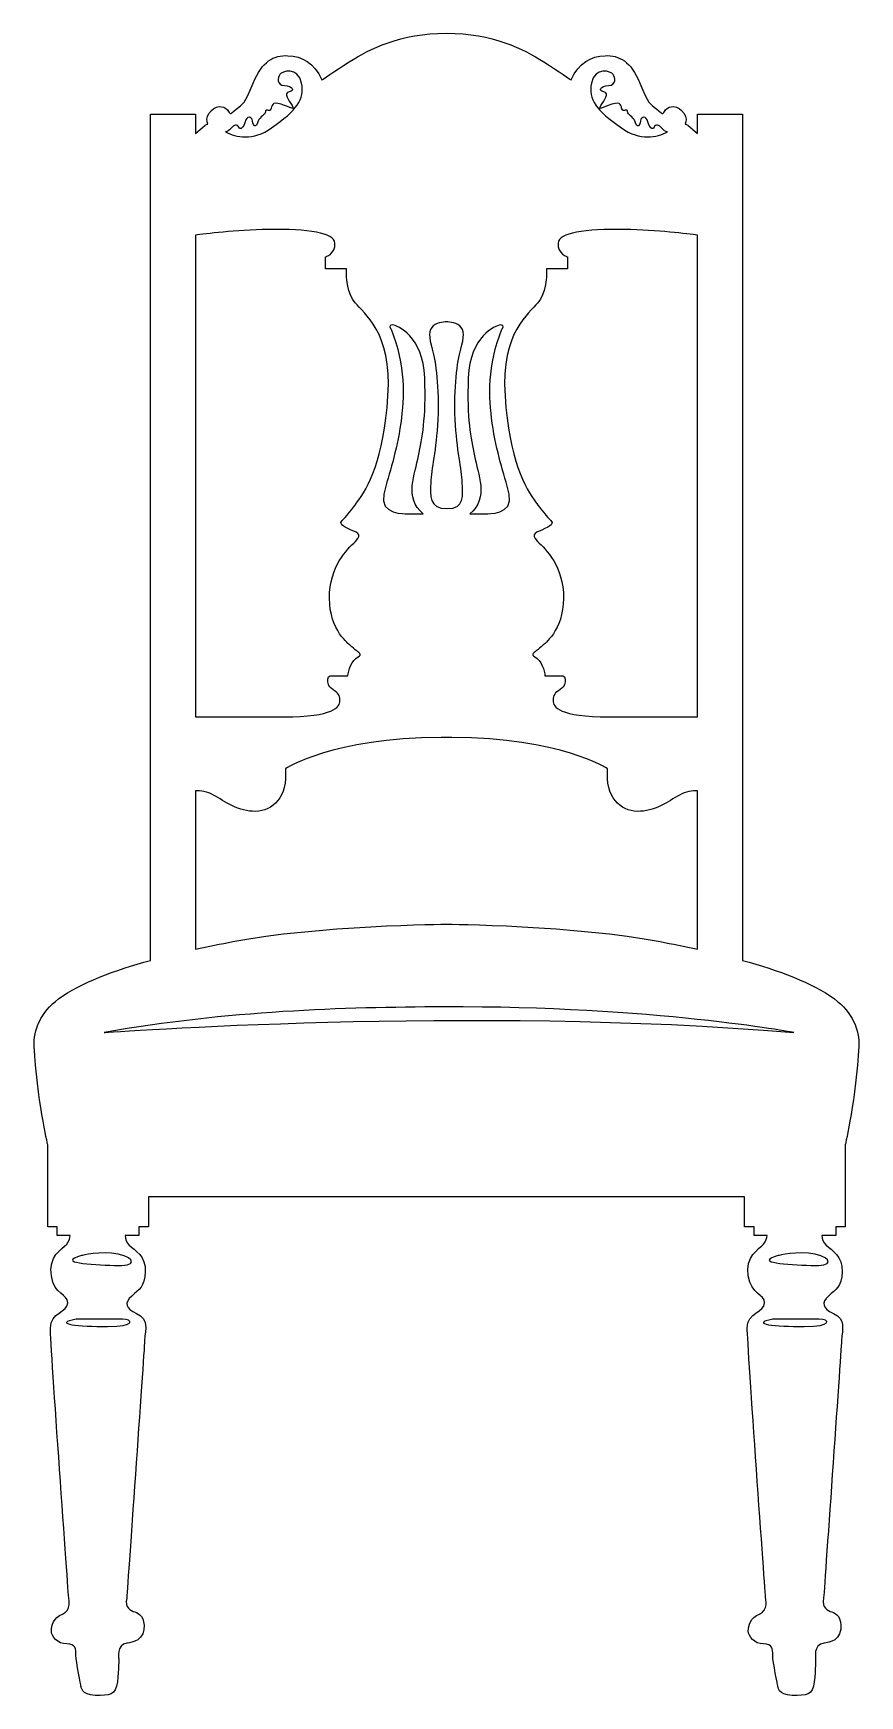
# Model space of a CAD drawing. Header units: centimetres. Extents: x -2.2 to 2.2, y -4.42 to 4.42.
import ezdxf

# ---------------------------------------------------------------- set-up
doc = ezdxf.new("R2010")
doc.units = ezdxf.units.CM
doc.header["$MEASUREMENT"] = 0
doc.layers.add('Layer 1', color=7, linetype='Continuous')

msp = doc.modelspace()

# ---------------------------------------------------------------- linework, layer by layer
at = {"layer": 'Layer 1', "color": 9}
for points, knots in [([(2.06383, -0.71551), (1.94598, -0.62952), (1.76509, -0.5629), (1.57512, -0.51054), (1.57512, -0.51054), (1.57512, -0.51054), (1.57512, 3.98838), (1.57512, 3.98838), (1.57512, 3.98838), (1.57512, 3.98838), (1.33612, 3.98838), (1.33612, 3.98838), (1.33612, 3.98838), (1.33612, 3.98838), (1.33612, 3.88541), (1.33612, 3.88541), (1.33612, 3.88541), (1.33612, 3.88541), (1.2854, 3.92875), (1.2854, 3.92875), (1.2854, 3.92875), (1.2854, 3.92875), (1.27955, 3.93383), (1.26934, 3.93615), (1.26934, 3.93615), (1.27659, 3.95184), (1.27741, 3.97076), (1.26373, 3.99161), (1.26373, 3.99161), (1.23108, 4.0413), (1.18404, 4.03476), (1.16591, 4.01153), (1.16591, 4.01153), (1.14779, 3.98836), (1.15866, 3.98171), (1.11882, 4.01487), (1.11882, 4.01487), (1.07908, 4.04797), (1.07535, 4.03807), (1.02825, 4.15398), (1.02825, 4.15398), (0.98126, 4.2699), (0.91967, 4.30305), (0.84365, 4.29972), (0.84365, 4.29972), (0.76756, 4.29638), (0.70601, 4.26331), (0.66257, 4.17057), (0.66257, 4.17057), (0.66257, 4.17057), (0.60047, 4.21415), (0.51774, 4.26662), (0.51774, 4.26662), (0.40823, 4.33607), (0.24757, 4.41902), (0, 4.41902), (0, 4.41902), (-0.24754, 4.41902), (-0.40823, 4.33607), (-0.51782, 4.26664), (-0.51782, 4.26664), (-0.60052, 4.2142), (-0.6626, 4.1706), (-0.6626, 4.1706), (-0.6626, 4.1706), (-0.70609, 4.26334), (-0.76761, 4.29641), (-0.84365, 4.29974), (-0.84365, 4.29974), (-0.91974, 4.30308), (-0.98126, 4.26993), (-1.0283, 4.15401), (-1.0283, 4.15401), (-1.07535, 4.0381), (-1.07908, 4.04799), (-1.11887, 4.01489), (-1.11887, 4.01489), (-1.15866, 3.98174), (-1.14779, 3.98838), (-1.16591, 4.01156), (-1.16591, 4.01156), (-1.18404, 4.03476), (-1.23108, 4.04133), (-1.26373, 3.99164), (-1.26373, 3.99164), (-1.27741, 3.97079), (-1.27659, 3.9519), (-1.26934, 3.93618), (-1.26934, 3.93618), (-1.27958, 3.93385), (-1.28545, 3.92877), (-1.28545, 3.92877), (-1.28545, 3.92877), (-1.28545, 3.92877), (-1.33612, 3.88551), (-1.33612, 3.88551), (-1.33612, 3.88551), (-1.33612, 3.88551), (-1.33612, 3.98838), (-1.33612, 3.98838), (-1.33612, 3.98838), (-1.33612, 3.98838), (-1.57509, 3.98838), (-1.57509, 3.98838), (-1.57509, 3.98838), (-1.57509, 3.98838), (-1.57509, -0.51057), (-1.57509, -0.51057), (-1.57509, -0.51057), (-1.76501, -0.56293), (-1.94596, -0.62952), (-2.06386, -0.71554), (-2.06386, -0.71554), (-2.1585, -0.78457), (-2.19877, -0.8831), (-2.19422, -0.96734), (-2.19422, -0.96734), (-2.17974, -1.23896), (-2.12177, -1.49079), (-2.12177, -1.49079), (-2.12177, -1.49079), (-2.12177, -1.49079), (-2.12177, -1.92797), (-2.12177, -1.92797), (-2.12177, -1.92797), (-2.12177, -1.92797), (-2.07111, -1.92797), (-2.07111, -1.92797), (-2.07111, -1.92797), (-2.07111, -1.92797), (-2.07111, -1.97435), (-2.07111, -1.97435), (-2.07111, -1.97435), (-2.07111, -1.97435), (-2.0025, -1.97435), (-2.0025, -1.97435), (-2.0025, -1.97435), (-2.00292, -1.98697), (-2.00679, -2.00358), (-2.02083, -2.01904), (-2.02083, -2.01904), (-2.04795, -2.04883), (-2.11849, -2.08365), (-2.10222, -2.18797), (-2.10222, -2.18797), (-2.08595, -2.29235), (-2.0153, -2.2824), (-2.0153, -2.33209), (-2.0153, -2.33209), (-2.0153, -2.38173), (-2.10767, -2.38173), (-2.10767, -2.46629), (-2.10767, -2.46629), (-2.10767, -2.55066), (-2.00991, -3.90223), (-2.00991, -3.90223), (-2.00991, -3.90223), (-2.00991, -3.90223), (-1.99364, -3.96679), (-2.0425, -3.98669), (-2.0425, -3.98669), (-2.09135, -4.00656), (-2.10222, -4.04635), (-2.10222, -4.07612), (-2.10222, -4.07612), (-2.10222, -4.10594), (-2.06965, -4.14576), (-2.02083, -4.14576), (-2.02083, -4.14576), (-1.97191, -4.14576), (-1.97191, -4.17057), (-1.97191, -4.20537), (-1.97191, -4.20537), (-1.97191, -4.24013), (-1.94474, -4.36928), (-1.94474, -4.36928), (-1.94474, -4.36928), (-1.94474, -4.36928), (-1.94474, -4.41896), (-1.8687, -4.41896), (-1.8687, -4.41896), (-1.79266, -4.41896), (-1.75906, -4.42095), (-1.75107, -4.34615), (-1.75107, -4.34615), (-1.74376, -4.27823), (-1.74376, -4.2236), (-1.74376, -4.2236), (-1.74376, -4.2236), (-1.74376, -4.2236), (-1.75824, -4.15068), (-1.70027, -4.14078), (-1.70027, -4.14078), (-1.70027, -4.14078), (-1.61819, -4.14044), (-1.60978, -4.06786), (-1.60978, -4.06786), (-1.60258, -4.00489), (-1.63621, -3.98171), (-1.65798, -3.97507), (-1.65798, -3.97507), (-1.67971, -3.96849), (-1.7123, -3.95526), (-1.70148, -3.90221), (-1.70148, -3.90221), (-1.70148, -3.90221), (-1.60978, -2.60371), (-1.60621, -2.5341), (-1.60621, -2.5341), (-1.60255, -2.46454), (-1.58089, -2.42149), (-1.64962, -2.38837), (-1.64962, -2.38837), (-1.70849, -2.36003), (-1.71474, -2.33204), (-1.675, -2.29558), (-1.675, -2.29558), (-1.63515, -2.25912), (-1.60621, -2.24925), (-1.60258, -2.16643), (-1.60258, -2.16643), (-1.59893, -2.08357), (-1.6569, -2.05372), (-1.68947, -2.02396), (-1.68947, -2.02396), (-1.704, -2.01067), (-1.70892, -1.99152), (-1.71024, -1.97427), (-1.71024, -1.97427), (-1.71024, -1.97427), (-1.63663, -1.97427), (-1.63663, -1.97427), (-1.63663, -1.97427), (-1.63663, -1.97427), (-1.63663, -1.92789), (-1.63663, -1.92789), (-1.63663, -1.92789), (-1.63663, -1.92789), (-1.58597, -1.92789), (-1.58597, -1.92789), (-1.58597, -1.92789), (-1.58597, -1.92789), (-1.58597, -1.76887), (-1.58597, -1.76887), (-1.58597, -1.76887), (-1.58597, -1.76887), (1.58594, -1.76887), (1.58594, -1.76887), (1.58594, -1.76887), (1.58594, -1.76887), (1.58594, -1.92789), (1.58594, -1.92789), (1.58594, -1.92789), (1.58594, -1.92789), (1.63666, -1.92789), (1.63666, -1.92789), (1.63666, -1.92789), (1.63666, -1.92789), (1.63666, -1.97427), (1.63666, -1.97427), (1.63666, -1.97427), (1.63666, -1.97427), (1.70535, -1.97427), (1.70535, -1.97427), (1.70535, -1.97427), (1.70492, -1.98689), (1.70109, -2.0035), (1.68706, -2.01896), (1.68706, -2.01896), (1.65986, -2.04875), (1.58925, -2.08357), (1.60557, -2.18789), (1.60557, -2.18789), (1.62182, -2.29227), (1.69246, -2.28232), (1.69246, -2.33201), (1.69246, -2.33201), (1.69246, -2.38165), (1.60015, -2.38165), (1.60015, -2.46621), (1.60015, -2.46621), (1.60015, -2.55058), (1.69786, -3.90215), (1.69786, -3.90215), (1.69786, -3.90215), (1.69786, -3.90215), (1.71418, -3.96671), (1.66526, -3.98661), (1.66526, -3.98661), (1.61642, -4.00648), (1.60554, -4.04627), (1.60554, -4.07604), (1.60554, -4.07604), (1.60554, -4.10586), (1.63814, -4.14568), (1.68704, -4.14568), (1.68704, -4.14568), (1.73596, -4.14568), (1.73596, -4.17049), (1.73596, -4.20529), (1.73596, -4.20529), (1.73596, -4.24005), (1.76308, -4.3692), (1.76308, -4.3692), (1.76308, -4.3692), (1.76308, -4.3692), (1.76308, -4.41889), (1.83907, -4.41889), (1.83907, -4.41889), (1.91513, -4.41889), (1.94882, -4.42087), (1.95675, -4.34607), (1.95675, -4.34607), (1.964, -4.27815), (1.964, -4.22352), (1.964, -4.22352), (1.964, -4.22352), (1.964, -4.22352), (1.94956, -4.1506), (2.00747, -4.1407), (2.00747, -4.1407), (2.00747, -4.1407), (2.0896, -4.14036), (2.09799, -4.06778), (2.09799, -4.06778), (2.10526, -4.00481), (2.07161, -3.98164), (2.04981, -3.97499), (2.04981, -3.97499), (2.02814, -3.96841), (1.99543, -3.95518), (2.00641, -3.90213), (2.00641, -3.90213), (2.00641, -3.90213), (2.09799, -2.60363), (2.10164, -2.53402), (2.10164, -2.53402), (2.10526, -2.46446), (2.12696, -2.42141), (2.05814, -2.38829), (2.05814, -2.38829), (1.99938, -2.35995), (1.99303, -2.33196), (2.03285, -2.2955), (2.03285, -2.2955), (2.07267, -2.25904), (2.10164, -2.24917), (2.10524, -2.16636), (2.10524, -2.16636), (2.10889, -2.08349), (2.05092, -2.05364), (2.01837, -2.02388), (2.01837, -2.02388), (2.0038, -2.0106), (1.99887, -1.99144), (1.99752, -1.97419), (1.99752, -1.97419), (1.99752, -1.97419), (2.07113, -1.97419), (2.07113, -1.97419), (2.07113, -1.97419), (2.07113, -1.97419), (2.07113, -1.92781), (2.07113, -1.92781), (2.07113, -1.92781), (2.07113, -1.92781), (2.1218, -1.92781), (2.1218, -1.92781), (2.1218, -1.92781), (2.1218, -1.92781), (2.1218, -1.49064), (2.1218, -1.49064), (2.1218, -1.49064), (2.1218, -1.49064), (2.17974, -1.23878), (2.19424, -0.96718), (2.19424, -0.96718), (2.19879, -0.88307), (2.15847, -0.78454), (2.06383, -0.71551)], [0, 0, 0, 0, 0.0104167, 0.0104167, 0.0104167, 0.0104167, 0.0208333, 0.0208333, 0.0208333, 0.0208333, 0.03125, 0.03125, 0.03125, 0.03125, 0.0416667, 0.0416667, 0.0416667, 0.0416667, 0.0520833, 0.0520833, 0.0520833, 0.0520833, 0.0625, 0.0625, 0.0625, 0.0625, 0.0729167, 0.0729167, 0.0729167, 0.0729167, 0.0833333, 0.0833333, 0.0833333, 0.0833333, 0.09375, 0.09375, 0.09375, 0.09375, 0.1041667, 0.1041667, 0.1041667, 0.1041667, 0.1145833, 0.1145833, 0.1145833, 0.1145833, 0.125, 0.125, 0.125, 0.125, 0.1354167, 0.1354167, 0.1354167, 0.1354167, 0.1458333, 0.1458333, 0.1458333, 0.1458333, 0.15625, 0.15625, 0.15625, 0.15625, 0.1666667, 0.1666667, 0.1666667, 0.1666667, 0.1770833, 0.1770833, 0.1770833, 0.1770833, 0.1875, 0.1875, 0.1875, 0.1875, 0.1979167, 0.1979167, 0.1979167, 0.1979167, 0.2083333, 0.2083333, 0.2083333, 0.2083333, 0.21875, 0.21875, 0.21875, 0.21875, 0.2291667, 0.2291667, 0.2291667, 0.2291667, 0.2395833, 0.2395833, 0.2395833, 0.2395833, 0.25, 0.25, 0.25, 0.25, 0.2604167, 0.2604167, 0.2604167, 0.2604167, 0.2708333, 0.2708333, 0.2708333, 0.2708333, 0.28125, 0.28125, 0.28125, 0.28125, 0.2916667, 0.2916667, 0.2916667, 0.2916667, 0.3020833, 0.3020833, 0.3020833, 0.3020833, 0.3125, 0.3125, 0.3125, 0.3125, 0.3229167, 0.3229167, 0.3229167, 0.3229167, 0.3333333, 0.3333333, 0.3333333, 0.3333333, 0.34375, 0.34375, 0.34375, 0.34375, 0.3541667, 0.3541667, 0.3541667, 0.3541667, 0.3645833, 0.3645833, 0.3645833, 0.3645833, 0.375, 0.375, 0.375, 0.375, 0.3854167, 0.3854167, 0.3854167, 0.3854167, 0.3958333, 0.3958333, 0.3958333, 0.3958333, 0.40625, 0.40625, 0.40625, 0.40625, 0.4166667, 0.4166667, 0.4166667, 0.4166667, 0.4270833, 0.4270833, 0.4270833, 0.4270833, 0.4375, 0.4375, 0.4375, 0.4375, 0.4479167, 0.4479167, 0.4479167, 0.4479167, 0.4583333, 0.4583333, 0.4583333, 0.4583333, 0.46875, 0.46875, 0.46875, 0.46875, 0.4791667, 0.4791667, 0.4791667, 0.4791667, 0.4895833, 0.4895833, 0.4895833, 0.4895833, 0.5, 0.5, 0.5, 0.5, 0.5104167, 0.5104167, 0.5104167, 0.5104167, 0.5208333, 0.5208333, 0.5208333, 0.5208333, 0.53125, 0.53125, 0.53125, 0.53125, 0.5416667, 0.5416667, 0.5416667, 0.5416667, 0.5520833, 0.5520833, 0.5520833, 0.5520833, 0.5625, 0.5625, 0.5625, 0.5625, 0.5729167, 0.5729167, 0.5729167, 0.5729167, 0.5833333, 0.5833333, 0.5833333, 0.5833333, 0.59375, 0.59375, 0.59375, 0.59375, 0.6041667, 0.6041667, 0.6041667, 0.6041667, 0.6145833, 0.6145833, 0.6145833, 0.6145833, 0.625, 0.625, 0.625, 0.625, 0.6354167, 0.6354167, 0.6354167, 0.6354167, 0.6458333, 0.6458333, 0.6458333, 0.6458333, 0.65625, 0.65625, 0.65625, 0.65625, 0.6666667, 0.6666667, 0.6666667, 0.6666667, 0.6770833, 0.6770833, 0.6770833, 0.6770833, 0.6875, 0.6875, 0.6875, 0.6875, 0.6979167, 0.6979167, 0.6979167, 0.6979167, 0.7083333, 0.7083333, 0.7083333, 0.7083333, 0.71875, 0.71875, 0.71875, 0.71875, 0.7291667, 0.7291667, 0.7291667, 0.7291667, 0.7395833, 0.7395833, 0.7395833, 0.7395833, 0.75, 0.75, 0.75, 0.75, 0.7604167, 0.7604167, 0.7604167, 0.7604167, 0.7708333, 0.7708333, 0.7708333, 0.7708333, 0.78125, 0.78125, 0.78125, 0.78125, 0.7916667, 0.7916667, 0.7916667, 0.7916667, 0.8020833, 0.8020833, 0.8020833, 0.8020833, 0.8125, 0.8125, 0.8125, 0.8125, 0.8229167, 0.8229167, 0.8229167, 0.8229167, 0.8333333, 0.8333333, 0.8333333, 0.8333333, 0.84375, 0.84375, 0.84375, 0.84375, 0.8541667, 0.8541667, 0.8541667, 0.8541667, 0.8645833, 0.8645833, 0.8645833, 0.8645833, 0.875, 0.875, 0.875, 0.875, 0.8854167, 0.8854167, 0.8854167, 0.8854167, 0.8958333, 0.8958333, 0.8958333, 0.8958333, 0.90625, 0.90625, 0.90625, 0.90625, 0.9166667, 0.9166667, 0.9166667, 0.9166667, 0.9270833, 0.9270833, 0.9270833, 0.9270833, 0.9375, 0.9375, 0.9375, 0.9375, 0.9479167, 0.9479167, 0.9479167, 0.9479167, 0.9583333, 0.9583333, 0.9583333, 0.9583333, 0.96875, 0.96875, 0.96875, 0.96875, 0.9791667, 0.9791667, 0.9791667, 0.9791667, 1, 1, 1, 1]), ([(-1.14782, 3.91218), (-1.12974, 3.93536), (-1.11162, 3.93536), (-1.10437, 3.91882), (-1.10437, 3.91882), (-1.09712, 3.90226), (-1.0791, 3.91882), (-1.07177, 3.94864), (-1.07177, 3.94864), (-1.06452, 3.97846), (-1.03558, 3.98174), (-1.03198, 3.95198), (-1.03198, 3.95198), (-1.02833, 3.9221), (-1.01386, 3.91552), (-1.00304, 3.94864), (-1.00304, 3.94864), (-0.99206, 3.98174), (-0.96319, 3.98174), (-0.96319, 4.00166), (-0.96319, 4.00166), (-0.96319, 4.02153), (-0.94141, 3.99833), (-0.93419, 4.01489), (-0.93419, 4.01489), (-0.92694, 4.03146), (-0.93419, 4.05794), (-0.87987, 4.04133), (-0.87987, 4.04133), (-0.82555, 4.02484), (-0.80388, 4.005), (-0.82185, 4.03476), (-0.82185, 4.03476), (-0.84008, 4.06453), (-0.869, 4.10099), (-0.83643, 4.10763), (-0.83643, 4.10763), (-0.80388, 4.11422), (-0.81836, 4.1374), (-0.86175, 4.14078), (-0.86175, 4.14078), (-0.90522, 4.14404), (-0.898, 4.18383), (-0.88709, 4.20034), (-0.88709, 4.20034), (-0.87622, 4.21693), (-0.78933, 4.24344), (-0.77121, 4.15401), (-0.77121, 4.15401), (-0.75314, 4.06453), (-0.79658, 4.01153), (-0.93059, 3.91549), (-0.93059, 3.91549), (-1.03018, 3.84408), (-1.11972, 3.86609), (-1.17557, 3.8943), (-1.17557, 3.8943), (-1.16525, 3.89697), (-1.1557, 3.9021), (-1.14782, 3.91218)], [0, 0, 0, 0, 0.0625, 0.0625, 0.0625, 0.0625, 0.125, 0.125, 0.125, 0.125, 0.1875, 0.1875, 0.1875, 0.1875, 0.25, 0.25, 0.25, 0.25, 0.3125, 0.3125, 0.3125, 0.3125, 0.375, 0.375, 0.375, 0.375, 0.4375, 0.4375, 0.4375, 0.4375, 0.5, 0.5, 0.5, 0.5, 0.5625, 0.5625, 0.5625, 0.5625, 0.625, 0.625, 0.625, 0.625, 0.6875, 0.6875, 0.6875, 0.6875, 0.75, 0.75, 0.75, 0.75, 0.8125, 0.8125, 0.8125, 0.8125, 0.875, 0.875, 0.875, 0.875, 1, 1, 1, 1]), ([(0.77121, 4.15404), (0.78933, 4.24347), (0.87625, 4.21696), (0.8871, 4.20037), (0.8871, 4.20037), (0.898, 4.18383), (0.90522, 4.14404), (0.86175, 4.14081), (0.86175, 4.14081), (0.81836, 4.13742), (0.80388, 4.11424), (0.83643, 4.10766), (0.83643, 4.10766), (0.869, 4.10102), (0.84003, 4.06456), (0.82185, 4.03479), (0.82185, 4.03479), (0.80388, 4.00502), (0.8255, 4.02487), (0.87982, 4.04135), (0.87982, 4.04135), (0.93414, 4.05797), (0.92691, 4.03151), (0.93414, 4.01492), (0.93414, 4.01492), (0.94139, 3.99833), (0.96316, 4.02156), (0.96316, 4.00169), (0.96316, 4.00169), (0.96316, 3.98177), (0.99203, 3.98177), (1.00301, 3.94867), (1.00301, 3.94867), (1.0138, 3.91557), (1.02822, 3.92216), (1.03188, 3.952), (1.03188, 3.952), (1.03553, 3.98177), (1.06447, 3.97846), (1.07172, 3.94867), (1.07172, 3.94867), (1.07902, 3.91885), (1.09704, 3.90229), (1.10429, 3.91885), (1.10429, 3.91885), (1.11154, 3.93539), (1.12967, 3.93539), (1.14774, 3.91221), (1.14774, 3.91221), (1.15565, 3.90213), (1.16517, 3.897), (1.17552, 3.89438), (1.17552, 3.89438), (1.11966, 3.86617), (1.0301, 3.84416), (0.93054, 3.91557), (0.93054, 3.91557), (0.79658, 4.01156), (0.75308, 4.06456), (0.77121, 4.15404)], [0, 0, 0, 0, 0.0625, 0.0625, 0.0625, 0.0625, 0.125, 0.125, 0.125, 0.125, 0.1875, 0.1875, 0.1875, 0.1875, 0.25, 0.25, 0.25, 0.25, 0.3125, 0.3125, 0.3125, 0.3125, 0.375, 0.375, 0.375, 0.375, 0.4375, 0.4375, 0.4375, 0.4375, 0.5, 0.5, 0.5, 0.5, 0.5625, 0.5625, 0.5625, 0.5625, 0.625, 0.625, 0.625, 0.625, 0.6875, 0.6875, 0.6875, 0.6875, 0.75, 0.75, 0.75, 0.75, 0.8125, 0.8125, 0.8125, 0.8125, 0.875, 0.875, 0.875, 0.875, 1, 1, 1, 1]), ([(-0.94866, 3.37555), (-0.73507, 3.37881), (-0.59751, 3.35899), (-0.59386, 3.30264), (-0.59386, 3.30264), (-0.59021, 3.24636), (-0.64452, 3.22974), (-0.64452, 3.22974), (-0.64452, 3.22974), (-0.64452, 3.22974), (-0.64452, 3.16682), (-0.64452, 3.16682), (-0.64452, 3.16682), (-0.64452, 3.16682), (-0.53224, 3.16682), (-0.53224, 3.16682), (-0.53224, 3.16682), (-0.53224, 3.16682), (-0.53224, 3.12378), (-0.53224, 3.12378), (-0.53224, 3.12378), (-0.53224, 3.12378), (-0.52869, 3.03763), (-0.48522, 2.98469), (-0.48522, 2.98469), (-0.44172, 2.93166), (-0.28964, 2.83226), (-0.31136, 2.49108), (-0.31136, 2.49108), (-0.33314, 2.14985), (-0.41637, 2.00406), (-0.47797, 1.9213), (-0.47797, 1.9213), (-0.47797, 1.9213), (-0.52893, 1.85267), (-0.54872, 1.83457), (-0.54872, 1.83457), (-0.56848, 1.81647), (-0.56848, 1.80753), (-0.52406, 1.78493), (-0.52406, 1.78493), (-0.47972, 1.76239), (-0.44019, 1.76239), (-0.48464, 1.71725), (-0.48464, 1.71725), (-0.52893, 1.67211), (-0.62272, 1.58631), (-0.62272, 1.41478), (-0.62272, 1.41478), (-0.62272, 1.24328), (-0.51419, 1.16657), (-0.51419, 1.16657), (-0.51419, 1.16657), (-0.51419, 1.16657), (-0.4967, 1.14951), (-0.48519, 1.14112), (-0.48519, 1.14112), (-0.46485, 1.12638), (-0.44767, 1.11498), (-0.46974, 1.10339), (-0.46974, 1.10339), (-0.50435, 1.0854), (-0.52406, 1.02907), (-0.52406, 1.00203), (-0.52406, 1.00203), (-0.52406, 1.00203), (-0.60476, 1.00203), (-0.60476, 1.00203), (-0.60476, 1.00203), (-0.60476, 1.00203), (-0.63182, 1.00692), (-0.63182, 0.98462), (-0.63182, 0.98462), (-0.63182, 0.96226), (-0.63182, 0.94985), (-0.60476, 0.92998), (-0.60476, 0.92998), (-0.57759, 0.91011), (-0.56666, 0.90265), (-0.56666, 0.87032), (-0.56666, 0.87032), (-0.56666, 0.83804), (-0.59931, 0.78343), (-0.86535, 0.78343), (-0.86535, 0.78343), (-1.06519, 0.78343), (-1.25423, 0.78343), (-1.33612, 0.78343), (-1.33612, 0.78343), (-1.33612, 0.78343), (-1.33612, 3.34507), (-1.33612, 3.34507), (-1.33612, 3.34507), (-1.28373, 3.3524), (-1.12355, 3.3728), (-0.94866, 3.37555)], [0, 0, 0, 0, 0.04, 0.04, 0.04, 0.04, 0.08, 0.08, 0.08, 0.08, 0.12, 0.12, 0.12, 0.12, 0.16, 0.16, 0.16, 0.16, 0.2, 0.2, 0.2, 0.2, 0.24, 0.24, 0.24, 0.24, 0.28, 0.28, 0.28, 0.28, 0.32, 0.32, 0.32, 0.32, 0.36, 0.36, 0.36, 0.36, 0.4, 0.4, 0.4, 0.4, 0.44, 0.44, 0.44, 0.44, 0.48, 0.48, 0.48, 0.48, 0.52, 0.52, 0.52, 0.52, 0.56, 0.56, 0.56, 0.56, 0.6, 0.6, 0.6, 0.6, 0.64, 0.64, 0.64, 0.64, 0.68, 0.68, 0.68, 0.68, 0.72, 0.72, 0.72, 0.72, 0.76, 0.76, 0.76, 0.76, 0.8, 0.8, 0.8, 0.8, 0.84, 0.84, 0.84, 0.84, 0.88, 0.88, 0.88, 0.88, 0.92, 0.92, 0.92, 0.92, 1, 1, 1, 1]), ([(0.94866, 3.37555), (1.12353, 3.3728), (1.28373, 3.35238), (1.33615, 3.34507), (1.33615, 3.34507), (1.33615, 3.34507), (1.33615, 0.78348), (1.33615, 0.78348), (1.33615, 0.78348), (1.25428, 0.78348), (1.06521, 0.78348), (0.8654, 0.78348), (0.8654, 0.78348), (0.59933, 0.78348), (0.56668, 0.83807), (0.56668, 0.87037), (0.56668, 0.87037), (0.56668, 0.90271), (0.57756, 0.91017), (0.60468, 0.93004), (0.60468, 0.93004), (0.63185, 0.94991), (0.63185, 0.96232), (0.63185, 0.98467), (0.63185, 0.98467), (0.63185, 1.00698), (0.60468, 1.00208), (0.60468, 1.00208), (0.60468, 1.00208), (0.60468, 1.00208), (0.52403, 1.00208), (0.52403, 1.00208), (0.52403, 1.00208), (0.52403, 1.02912), (0.50438, 1.08545), (0.46977, 1.10344), (0.46977, 1.10344), (0.44773, 1.11503), (0.46479, 1.12644), (0.48525, 1.14117), (0.48525, 1.14117), (0.49676, 1.14956), (0.51422, 1.16663), (0.51422, 1.16663), (0.51422, 1.16663), (0.51422, 1.16663), (0.6227, 1.2433), (0.6227, 1.41483), (0.6227, 1.41483), (0.6227, 1.58636), (0.52898, 1.67217), (0.48461, 1.7173), (0.48461, 1.7173), (0.44021, 1.76244), (0.47974, 1.76244), (0.52403, 1.78499), (0.52403, 1.78499), (0.56848, 1.80758), (0.56848, 1.81655), (0.54875, 1.83462), (0.54875, 1.83462), (0.52898, 1.85272), (0.47794, 1.92135), (0.47794, 1.92135), (0.47794, 1.92135), (0.41637, 2.00411), (0.33319, 2.14987), (0.31141, 2.49113), (0.31141, 2.49113), (0.28969, 2.83231), (0.44175, 2.93169), (0.48527, 2.98474), (0.48527, 2.98474), (0.52872, 3.03768), (0.53226, 3.12383), (0.53226, 3.12383), (0.53226, 3.12383), (0.53226, 3.12383), (0.53226, 3.16688), (0.53226, 3.16688), (0.53226, 3.16688), (0.53226, 3.16688), (0.64455, 3.16688), (0.64455, 3.16688), (0.64455, 3.16688), (0.64455, 3.16688), (0.64455, 3.2298), (0.64455, 3.2298), (0.64455, 3.2298), (0.64455, 3.2298), (0.59023, 3.24641), (0.59388, 3.30269), (0.59388, 3.30269), (0.59746, 3.35899), (0.73501, 3.37884), (0.94866, 3.37555)], [0, 0, 0, 0, 0.04, 0.04, 0.04, 0.04, 0.08, 0.08, 0.08, 0.08, 0.12, 0.12, 0.12, 0.12, 0.16, 0.16, 0.16, 0.16, 0.2, 0.2, 0.2, 0.2, 0.24, 0.24, 0.24, 0.24, 0.28, 0.28, 0.28, 0.28, 0.32, 0.32, 0.32, 0.32, 0.36, 0.36, 0.36, 0.36, 0.4, 0.4, 0.4, 0.4, 0.44, 0.44, 0.44, 0.44, 0.48, 0.48, 0.48, 0.48, 0.52, 0.52, 0.52, 0.52, 0.56, 0.56, 0.56, 0.56, 0.6, 0.6, 0.6, 0.6, 0.64, 0.64, 0.64, 0.64, 0.68, 0.68, 0.68, 0.68, 0.72, 0.72, 0.72, 0.72, 0.76, 0.76, 0.76, 0.76, 0.8, 0.8, 0.8, 0.8, 0.84, 0.84, 0.84, 0.84, 0.88, 0.88, 0.88, 0.88, 0.92, 0.92, 0.92, 0.92, 1, 1, 1, 1]), ([(-0.12417, 1.86415), (-0.12417, 1.86415), (-0.21376, 1.86415), (-0.21376, 1.86415), (-0.21376, 1.86415), (-0.21376, 1.86415), (-0.36039, 1.85669), (-0.33327, 1.96853), (-0.33327, 1.96853), (-0.30602, 2.08026), (-0.26493, 2.19035), (-0.24371, 2.34622), (-0.24371, 2.34622), (-0.22463, 2.48526), (-0.21648, 2.65173), (-0.29522, 2.84551), (-0.29522, 2.84551), (-0.29522, 2.84551), (-0.31419, 2.87044), (-0.28707, 2.86787), (-0.28707, 2.86787), (-0.25993, 2.86538), (-0.12417, 2.80823), (-0.11597, 2.58712), (-0.11597, 2.58712), (-0.10784, 2.36601), (-0.12957, 2.26909), (-0.14859, 2.17231), (-0.14859, 2.17231), (-0.16756, 2.07534), (-0.22733, 1.94866), (-0.12417, 1.86415)], [0, 0, 0, 0, 0.1111111, 0.1111111, 0.1111111, 0.1111111, 0.2222222, 0.2222222, 0.2222222, 0.2222222, 0.3333333, 0.3333333, 0.3333333, 0.3333333, 0.4444444, 0.4444444, 0.4444444, 0.4444444, 0.5555556, 0.5555556, 0.5555556, 0.5555556, 0.6666667, 0.6666667, 0.6666667, 0.6666667, 0.7777778, 0.7777778, 0.7777778, 0.7777778, 1, 1, 1, 1]), ([(0.0462, 2.36601), (0.05432, 2.19953), (0.08144, 2.10016), (0.08416, 2.0306), (0.08416, 2.0306), (0.08686, 1.96109), (0.09784, 1.89148), (0.00273, 1.89148), (0.00273, 1.89148), (-0.09229, 1.89148), (-0.08684, 1.96109), (-0.08414, 2.0306), (-0.08414, 2.0306), (-0.08149, 2.10016), (-0.05432, 2.19956), (-0.0462, 2.36601), (-0.0462, 2.36601), (-0.03805, 2.53249), (-0.05707, 2.67409), (-0.07604, 2.7387), (-0.07604, 2.7387), (-0.09512, 2.80323), (-0.09512, 2.84303), (-0.07064, 2.8629), (-0.07064, 2.8629), (-0.0462, 2.88282), (0, 2.88531), (0, 2.88531), (0, 2.88531), (0, 2.88531), (0.0462, 2.88282), (0.07059, 2.8629), (0.07059, 2.8629), (0.09501, 2.84303), (0.09501, 2.80323), (0.07604, 2.7387), (0.07604, 2.7387), (0.05702, 2.67409), (0.03805, 2.53249), (0.0462, 2.36601)], [0, 0, 0, 0, 0.0909091, 0.0909091, 0.0909091, 0.0909091, 0.1818182, 0.1818182, 0.1818182, 0.1818182, 0.2727273, 0.2727273, 0.2727273, 0.2727273, 0.3636364, 0.3636364, 0.3636364, 0.3636364, 0.4545455, 0.4545455, 0.4545455, 0.4545455, 0.5454545, 0.5454545, 0.5454545, 0.5454545, 0.6363636, 0.6363636, 0.6363636, 0.6363636, 0.7272727, 0.7272727, 0.7272727, 0.7272727, 0.8181818, 0.8181818, 0.8181818, 0.8181818, 1, 1, 1, 1]), ([(0.14859, 2.17228), (0.12954, 2.26909), (0.10779, 2.36598), (0.11589, 2.5871), (0.11589, 2.5871), (0.12409, 2.80821), (0.2599, 2.86536), (0.28705, 2.86785), (0.28705, 2.86785), (0.31417, 2.87041), (0.29514, 2.84549), (0.29514, 2.84549), (0.29514, 2.84549), (0.21646, 2.65171), (0.2246, 2.48523), (0.24352, 2.34619), (0.24352, 2.34619), (0.2649, 2.19033), (0.30599, 2.08023), (0.33324, 1.9685), (0.33324, 1.9685), (0.36036, 1.85666), (0.21376, 1.86412), (0.21376, 1.86412), (0.21376, 1.86412), (0.21376, 1.86412), (0.12409, 1.86412), (0.12409, 1.86412), (0.12409, 1.86412), (0.22733, 1.94866), (0.16753, 2.07534), (0.14859, 2.17228)], [0, 0, 0, 0, 0.1111111, 0.1111111, 0.1111111, 0.1111111, 0.2222222, 0.2222222, 0.2222222, 0.2222222, 0.3333333, 0.3333333, 0.3333333, 0.3333333, 0.4444444, 0.4444444, 0.4444444, 0.4444444, 0.5555556, 0.5555556, 0.5555556, 0.5555556, 0.6666667, 0.6666667, 0.6666667, 0.6666667, 0.7777778, 0.7777778, 0.7777778, 0.7777778, 1, 1, 1, 1]), ([(-1.33615, 0.39142), (-1.30839, 0.39129), (-1.27175, 0.38693), (-1.24013, 0.36846), (-1.24013, 0.36846), (-1.18046, 0.33375), (-1.10437, 0.27911), (-1.01476, 0.28157), (-1.01476, 0.28157), (-0.92514, 0.28403), (-0.8437, 0.35608), (-0.85728, 0.50763), (-0.85728, 0.50763), (-0.85728, 0.50763), (-0.60478, 0.67411), (-0.02905, 0.67411), (-0.02905, 0.67411), (-0.02905, 0.67411), (0.02902, 0.67411), (0.02902, 0.67411), (0.02902, 0.67411), (0.60465, 0.67411), (0.85725, 0.50763), (0.85725, 0.50763), (0.85725, 0.50763), (0.84365, 0.35608), (0.92512, 0.28403), (1.01476, 0.28157), (1.01476, 0.28157), (1.10434, 0.27911), (1.18039, 0.33375), (1.24013, 0.36846), (1.24013, 0.36846), (1.27175, 0.38693), (1.30839, 0.39129), (1.33615, 0.39142), (1.33615, 0.39142), (1.33615, 0.39142), (1.33615, -0.45193), (1.33615, -0.45193), (1.33615, -0.45193), (1.26704, -0.43667), (1.1997, -0.42299), (1.13691, -0.41074), (1.13691, -0.41074), (0.69519, -0.3247), (0.00003, -0.318), (0.00003, -0.318), (0.00003, -0.318), (0.00003, -0.318), (-0.69514, -0.3247), (-1.13697, -0.41074), (-1.13697, -0.41074), (-1.1997, -0.42299), (-1.26706, -0.43667), (-1.33609, -0.45193), (-1.33609, -0.45193), (-1.33609, -0.45193), (-1.33609, 0.39142), (-1.33609, 0.39142), (-1.33609, 0.39142), (-1.33609, 0.39142), (-1.33615, 0.39142), (-1.33615, 0.39142)], [0, 0, 0, 0, 0.0588235, 0.0588235, 0.0588235, 0.0588235, 0.1176471, 0.1176471, 0.1176471, 0.1176471, 0.1764706, 0.1764706, 0.1764706, 0.1764706, 0.2352941, 0.2352941, 0.2352941, 0.2352941, 0.2941176, 0.2941176, 0.2941176, 0.2941176, 0.3529412, 0.3529412, 0.3529412, 0.3529412, 0.4117647, 0.4117647, 0.4117647, 0.4117647, 0.4705882, 0.4705882, 0.4705882, 0.4705882, 0.5294118, 0.5294118, 0.5294118, 0.5294118, 0.5882353, 0.5882353, 0.5882353, 0.5882353, 0.6470588, 0.6470588, 0.6470588, 0.6470588, 0.7058824, 0.7058824, 0.7058824, 0.7058824, 0.7647059, 0.7647059, 0.7647059, 0.7647059, 0.8235294, 0.8235294, 0.8235294, 0.8235294, 0.8823529, 0.8823529, 0.8823529, 0.8823529, 1, 1, 1, 1]), ([(-0.01357, -0.75798), (1.0977, -0.75367), (1.84838, -0.89445), (1.84838, -0.89445), (1.84838, -0.89445), (0.13105, -0.74866), (-1.82131, -0.89445), (-1.82131, -0.89445), (-1.82131, -0.89445), (-1.16435, -0.7783), (-0.54734, -0.76017), (-0.01357, -0.75798)], [0, 0, 0, 0, 0.25, 0.25, 0.25, 0.25, 0.5, 0.5, 0.5, 0.5, 1, 1, 1, 1]), ([(-1.76789, -2.13331), (-1.89106, -2.12672), (-2.07933, -2.12008), (-1.94175, -2.08031), (-1.94175, -2.08031), (-1.94175, -2.08031), (-1.84034, -2.0538), (-1.74622, -2.07372), (-1.74622, -2.07372), (-1.65211, -2.09359), (-1.64478, -2.13995), (-1.76789, -2.13331)], [0, 0, 0, 0, 0.25, 0.25, 0.25, 0.25, 0.5, 0.5, 0.5, 0.5, 1, 1, 1, 1]), ([(1.93916, -2.13331), (1.81599, -2.12672), (1.62772, -2.12008), (1.7653, -2.08031), (1.7653, -2.08031), (1.7653, -2.08031), (1.86669, -2.0538), (1.96083, -2.07372), (1.96083, -2.07372), (2.05502, -2.09359), (2.06219, -2.13995), (1.93916, -2.13331)], [0, 0, 0, 0, 0.25, 0.25, 0.25, 0.25, 0.5, 0.5, 0.5, 0.5, 1, 1, 1, 1]), ([(-1.80409, -2.45798), (-1.95622, -2.45798), (-2.10106, -2.44475), (-1.97062, -2.41821), (-1.97062, -2.41821), (-1.97062, -2.41821), (-1.78234, -2.41821), (-1.72442, -2.41821), (-1.72442, -2.41821), (-1.66656, -2.41821), (-1.65211, -2.45798), (-1.80409, -2.45798)], [0, 0, 0, 0, 0.25, 0.25, 0.25, 0.25, 0.5, 0.5, 0.5, 0.5, 1, 1, 1, 1]), ([(1.90296, -2.45798), (1.75083, -2.45798), (1.60599, -2.44475), (1.73635, -2.41821), (1.73635, -2.41821), (1.73635, -2.41821), (1.92458, -2.41821), (1.9825, -2.41821), (1.9825, -2.41821), (2.04047, -2.41821), (2.05502, -2.45798), (1.90296, -2.45798)], [0, 0, 0, 0, 0.25, 0.25, 0.25, 0.25, 0.5, 0.5, 0.5, 0.5, 1, 1, 1, 1])]:
    msp.add_open_spline(points, degree=3, knots=knots, dxfattribs=at)

doc.saveas('drawing.dxf')
